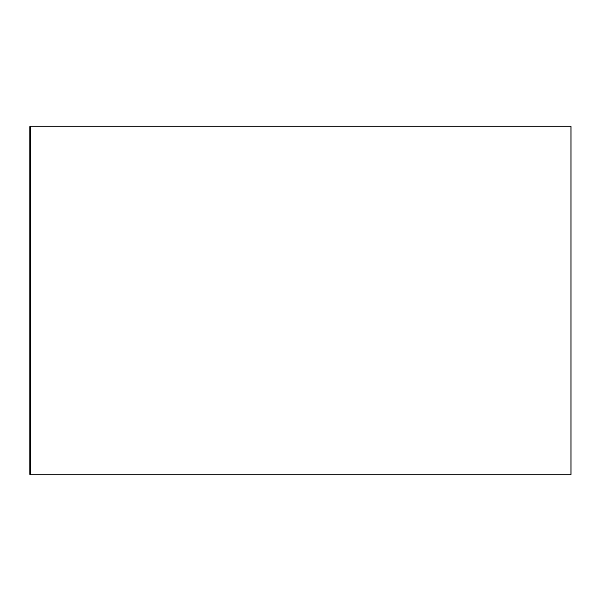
<?xml version="1.0" encoding="UTF-8"?>
<svg xmlns="http://www.w3.org/2000/svg" width="601" height="601" viewBox="0 0 601 601"><rect width="100%" height="100%" fill="white"/><g stroke="black" fill="none" stroke-linecap="round" stroke-linejoin="round"><path stroke-width="0.9" d="M30.05 474.557L30.05 126.443L570.95 126.443L570.95 474.557L30.05 474.557L30.05 126.443"/></g></svg>
